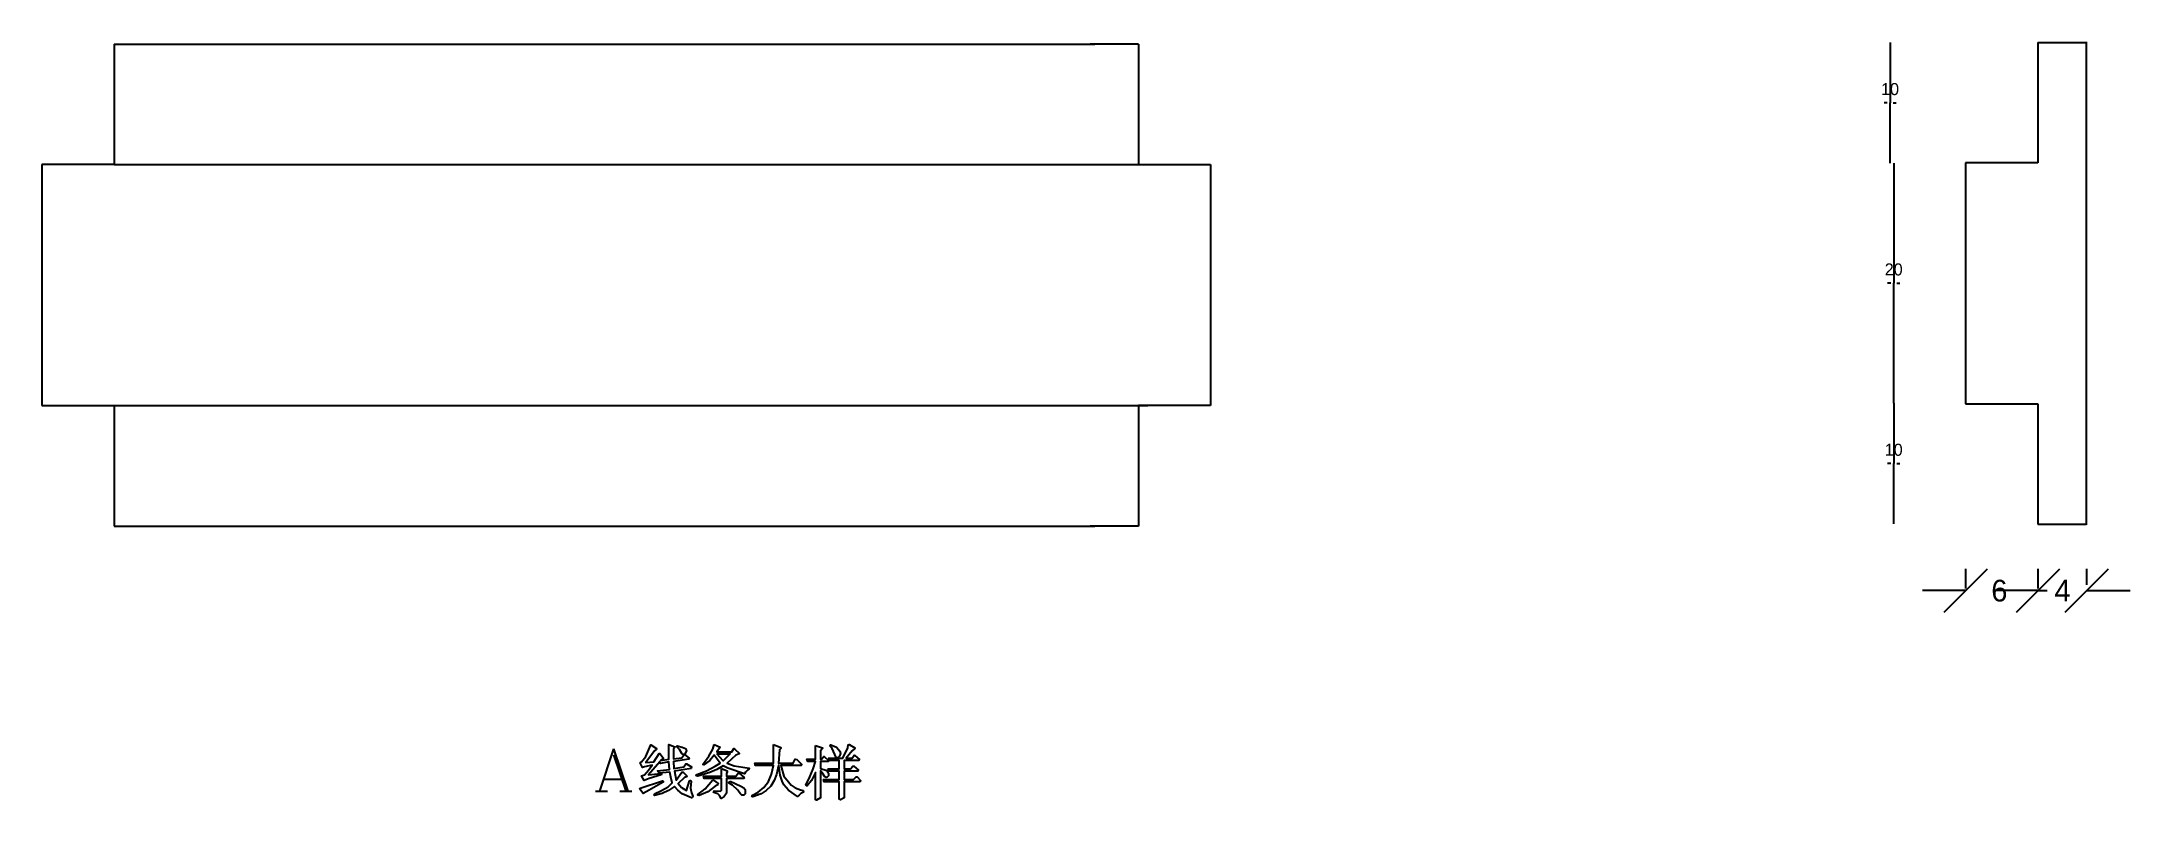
# Model space of a CAD drawing. Header units: metres. Extents: x 37 to 211, y 254 to 317.
import ezdxf

# ---------------------------------------------------------------- set-up
doc = ezdxf.new("R2010")
doc.units = ezdxf.units.M
doc.dimstyles.get("Standard").update_dxf_attribs({"dimtxt": 2.5, "dimasz": 2.5, "dimexe": 1.25, "dimexo": 0.625, "dimtad": 1, "dimcen": 2.5, "dimazin": 3, "dimtfac": 1, "dimtmove": 0, "dimatfit": 3})

# ---------------------------------------------------------------- blocks, each defined once
blk = doc.blocks.new('*D1')
for p, q in [((190.85, 317.23), (190.85, 312.22)), ((190.6, 312.22), (190.35, 312.22)), ((190.85, 307.2), (190.85, 312.22)), ((190.85, 312.22), (190.85, 312.22)), ((191.1, 312.22), (191.35, 312.22))]:
    blk.add_line(p, q)
at = {"layer": 'Defpoints'}
for p in [(190.85, 317.23), (190.85, 312.22), (190.85, 307.2)]:
    blk.add_point(p, dxfattribs=at)
at = {"insert": (190.85, 313.345), "char_height": 1, "attachment_point": 5}
blk.add_mtext('10', dxfattribs=at)
blk = doc.blocks.new('*D2')
for p, q in [((191.15, 307.2), (191.15, 297.25)), ((190.9, 297.25), (190.65, 297.25)), ((191.15, 287.29), (191.15, 297.25)), ((191.15, 297.25), (191.15, 297.25)), ((191.4, 297.25), (191.65, 297.25))]:
    blk.add_line(p, q)
at = {"layer": 'Defpoints'}
for p in [(191.15, 307.2), (191.15, 297.25), (191.15, 287.29)]:
    blk.add_point(p, dxfattribs=at)
at = {"insert": (191.15, 298.375), "char_height": 1, "attachment_point": 5}
blk.add_mtext('20', dxfattribs=at)
blk = doc.blocks.new('*D3')
for p, q in [((191.15, 287.29), (191.15, 282.28)), ((190.9, 282.28), (190.65, 282.28)), ((191.15, 277.26), (191.15, 282.28)), ((191.15, 282.28), (191.15, 282.28)), ((191.4, 282.28), (191.65, 282.28))]:
    blk.add_line(p, q)
at = {"layer": 'Defpoints'}
for p in [(191.15, 287.29), (191.15, 282.28), (191.15, 277.26)]:
    blk.add_point(p, dxfattribs=at)
at = {"insert": (191.15, 283.405), "char_height": 1, "attachment_point": 5}
blk.add_mtext('10', dxfattribs=at)

msp = doc.modelspace()

# ---------------------------------------------------------------- linework, layer by layer
for p, q in [((195.34, 269.92), (198.94, 273.52)), ((197.14, 271.9), (197.14, 273.52)), ((201.34, 269.92), (204.94, 273.52)), ((201.34, 269.92), (204.94, 273.52)), ((203.14, 271.9), (203.14, 273.52)), ((203.14, 272.2), (203.14, 273.52)), ((205.38, 269.92), (208.98, 273.52)), ((207.18, 272.2), (207.18, 273.52)), ((197.14, 271.72), (193.54, 271.72)), ((203.14, 271.72), (199.54, 271.72)), ((203.14, 271.72), (203.89, 271.72)), ((207.18, 271.72), (210.78, 271.72))]:
    msp.add_line(p, q)
for points in [[(203.12, 317.23), (207.12, 317.23)], [(203.12, 317.23), (203.12, 307.23)], [(207.12, 317.28), (207.12, 277.19)], [(43.47, 317.08), (124.87, 317.08)], [(43.47, 317.08), (43.47, 307.08)], [(128.47, 317.08), (124.47, 317.08)], [(128.47, 317.08), (128.47, 307.08)], [(43.47, 307.08), (37.47, 307.08)], [(37.47, 307.08), (37.47, 287.08)], [(43.47, 307.08), (128.87, 307.08)], [(128.47, 307.08), (134.47, 307.08)], [(134.47, 307.08), (134.47, 287.08)], [(203.12, 307.23), (197.12, 307.23)], [(197.12, 307.23), (197.12, 287.23)], [(37.47, 287.08), (43.47, 287.08)], [(43.47, 287.08), (129.27, 287.08)], [(43.47, 287.08), (43.47, 277.08)], [(134.47, 287.08), (128.47, 287.08)], [(128.47, 287.08), (128.47, 277.08)], [(197.12, 287.23), (203.12, 287.23)], [(203.12, 287.23), (203.12, 277.23)], [(43.47, 277.08), (124.87, 277.08)], [(128.47, 277.08), (124.47, 277.08)], [(203.12, 277.23), (207.12, 277.23)], [(84.92, 258.59), (83.75, 255.06)], [(84.92, 258.59), (86.1, 255.06)], [(84.92, 258.09), (85.93, 255.06)], [(83.41, 255.06), (84.42, 255.06)], [(84.08, 256.07), (85.6, 256.07)], [(85.43, 255.06), (86.44, 255.06)]]:
    msp.add_lwpolyline(points)
for points in [[(91.31, 255.32), (91.39, 254.93), (91.5, 254.67), (91.46, 254.55), (91.39, 254.51), (90.62, 254.86), (90.24, 255.16), (89.97, 255.47), (89.47, 255.12), (88.94, 254.89), (88.33, 254.7), (88.29, 254.74), (88.33, 254.86), (88.9, 255.12), (89.44, 255.43), (89.78, 255.77), (89.66, 256.23), (89.59, 256.66), (88.71, 256.58), (88.56, 256.77), (89.55, 256.88), (89.51, 257.5), (88.82, 257.38), (88.75, 257.5), (87.83, 256.43), (88.82, 256.54), (88.9, 256.5), (88.86, 256.43), (87.87, 256.12), (87.45, 255.97), (87.25, 256.35), (87.48, 256.43), (87.83, 256.81), (88.13, 257.23), (87.48, 257.08), (87.33, 257.04), (87.14, 257.42), (87.25, 257.5), (87.6, 257.96), (88.02, 258.91), (88.48, 258.61), (88.48, 258.57), (88.33, 258.42), (87.6, 257.46), (88.25, 257.5), (88.71, 258.19), (88.75, 258.19), (89.05, 257.84), (89.05, 257.76), (88.82, 257.61), (89.51, 257.73), (89.51, 258.95), (90.01, 258.76), (90.01, 258.72), (89.89, 258.57), (89.89, 257.76), (90.58, 257.84), (90.77, 258.11), (90.7, 258.11), (90.58, 258.19), (90.39, 258.53), (90.16, 258.76), (90.16, 258.8), (90.2, 258.84), (90.62, 258.72), (90.89, 258.61), (90.97, 258.45), (90.93, 258.3), (90.81, 258.11), (91.2, 257.8), (91.16, 257.73), (89.89, 257.54), (89.93, 256.96), (90.74, 257.08), (90.93, 257.34), (90.97, 257.34), (91.39, 257.08), (91.35, 256.96), (89.97, 256.73), (90.12, 256), (90.58, 256.66), (90.7, 256.66), (91, 256.35), (90.97, 256.27), (90.81, 256.2), (90.28, 255.7), (90.55, 255.39), (90.97, 255.12), (91.23, 255.93), (91.27, 255.97), (91.35, 255.89)], [(93.27, 258.95), (93.76, 258.73), (93.72, 258.65), (93.5, 258.35), (94.74, 258.35), (94.89, 258.61), (94.97, 258.57), (95.38, 258.2), (95.34, 258.16), (95.08, 258.05), (94.36, 257.41), (94.93, 257.18), (95.64, 257.07), (96.17, 256.99), (96.17, 256.92), (96.02, 256.8), (95.87, 256.65), (95.79, 256.5), (94.4, 256.99), (94.02, 257.18), (93.5, 256.88), (92.9, 256.62), (91.92, 256.32), (91.8, 256.35), (91.77, 256.43), (91.84, 256.47), (92.63, 256.77), (93.35, 257.14), (93.76, 257.41), (93.27, 258.05), (92.9, 257.63), (92.41, 257.26), (92.33, 257.29), (92.82, 257.97), (93.16, 258.57)], [(98.18, 258.95), (98.79, 258.69), (98.79, 258.61), (98.68, 258.5), (98.6, 257.39), (99.82, 257.39), (100, 257.74), (100.12, 257.7), (100.54, 257.28), (100.5, 257.2), (98.79, 257.2), (99.06, 256.33), (99.44, 255.84), (99.66, 255.57), (100, 255.34), (100.42, 255.19), (100.65, 255.12), (100.69, 255), (100.46, 254.89), (100.31, 254.74), (100.19, 254.62), (99.44, 255.16), (99.06, 255.61), (98.9, 255.91), (98.75, 256.41), (98.64, 257.2), (98.6, 257.2), (98.45, 256.45), (98.26, 255.95), (97.96, 255.5), (97.58, 255.12), (97.16, 254.85), (96.47, 254.59), (96.4, 254.62), (96.44, 254.74), (96.93, 255), (97.39, 255.38), (97.77, 255.88), (98.03, 256.48), (98.18, 257.2), (96.7, 257.2), (96.63, 257.39), (98.18, 257.39)], [(101.68, 258.87), (102.26, 258.68), (102.26, 258.61), (102.1, 258.42), (102.1, 257.73), (102.18, 257.73), (102.37, 257.96), (102.41, 257.96), (102.75, 257.61), (102.72, 257.54), (102.1, 257.54), (102.1, 256.96), (102.53, 256.81), (102.64, 256.73), (102.75, 256.58), (102.75, 256.35), (102.64, 256.23), (102.56, 256.2), (102.45, 256.27), (102.26, 256.58), (102.1, 256.77), (102.1, 254.51), (101.76, 254.32), (101.68, 254.36), (101.68, 256.62), (101.34, 255.97), (100.99, 255.51), (100.92, 255.51), (100.88, 255.58), (101.22, 256.27), (101.49, 256.92), (101.68, 257.54), (101.03, 257.54), (100.96, 257.73), (101.68, 257.73)], [(102.72, 257.8), (103.94, 257.8), (104.36, 258.68), (104.4, 258.91), (104.48, 258.95), (104.94, 258.68), (104.94, 258.61), (104.71, 258.42), (104.21, 257.8), (104.71, 257.8), (104.9, 258.07), (104.94, 258.03), (105.32, 257.69), (105.28, 257.61), (104.06, 257.61), (104.06, 256.92), (104.59, 256.92), (104.78, 257.15), (104.86, 257.15), (105.24, 256.81), (105.2, 256.73), (104.06, 256.73), (104.06, 256.04), (104.82, 256.04), (105.05, 256.27), (105.13, 256.27), (105.43, 255.93), (105.36, 255.85), (104.06, 255.85), (104.06, 254.51), (103.75, 254.36), (103.63, 254.4), (103.63, 255.85), (102.41, 255.85), (102.33, 256.04), (103.63, 256.04), (103.63, 256.73), (102.79, 256.73), (102.72, 256.92), (103.63, 256.92), (103.63, 257.61), (102.79, 257.61)], [(102.95, 258.91), (103.41, 258.72), (103.6, 258.53), (103.71, 258.38), (103.75, 258.19), (103.67, 257.99), (103.56, 257.88), (103.44, 257.84), (103.37, 257.92), (103.29, 258.11), (103.06, 258.61), (102.87, 258.84), (102.91, 258.91)], [(93.87, 256.96), (94.36, 256.77), (94.36, 256.69), (94.29, 256.54), (94.29, 256.32), (95.08, 256.32), (95.27, 256.58), (95.34, 256.58), (95.76, 256.2), (95.72, 256.13), (94.29, 256.13), (94.29, 254.92), (94.1, 254.62), (93.84, 254.47), (93.72, 254.7), (93.57, 254.85), (93.23, 254.96), (93.2, 255.03), (93.27, 255.11), (93.8, 255.07), (93.87, 255.15), (93.87, 256.13), (92.44, 256.13), (92.37, 256.32), (93.87, 256.32)], [(93.5, 258.16), (94.59, 258.16), (94.29, 257.86), (94.02, 257.6)], [(87.14, 255.32), (88.98, 255.93), (89.05, 255.89), (89.05, 255.81), (87.87, 255.16), (87.37, 254.89), (87.1, 255.24)], [(93.12, 255.98), (93.2, 255.98), (93.61, 255.71), (93.57, 255.6), (93.35, 255.49), (92.74, 255.03), (92.03, 254.7), (91.92, 254.73), (91.92, 254.81), (92.52, 255.26)], [(94.59, 255.9), (95.49, 255.49), (95.72, 255.34), (95.83, 255.22), (95.83, 255.03), (95.83, 254.85), (95.72, 254.73), (95.57, 254.73), (95.46, 254.85), (95.34, 255), (95.23, 255.15), (94.78, 255.56), (94.51, 255.75), (94.48, 255.83), (94.55, 255.86)]]:
    msp.add_lwpolyline(points, close=True)

# ---------------------------------------------------------------- texts
for s, p in [('6', (199.25, 270.82)), ('4', (204.49, 270.82))]:
    msp.add_text(s, height=1.8).set_placement(p)

# ---------------------------------------------------------------- dimensions: what is measured, and where the dimension line sits
for base, p1, p2, text, picture, middle in [((190.85, 312.22), (190.85, 317.23), (190.85, 307.2), '10', '*D1', (190.85, 313.345)), ((191.15, 297.25), (191.15, 307.2), (191.15, 287.29), '20', '*D2', (191.15, 298.375)), ((191.15, 282.28), (191.15, 287.29), (191.15, 277.26), '10', '*D3', (191.15, 283.405))]:
    dim = msp.add_linear_dim(base=base, p1=p1, p2=p2, text=text, dimstyle='Standard')
    dim.commit()
    dim.dimension.update_dxf_attribs({"geometry": picture, "text_midpoint": middle})

doc.saveas('drawing.dxf')
